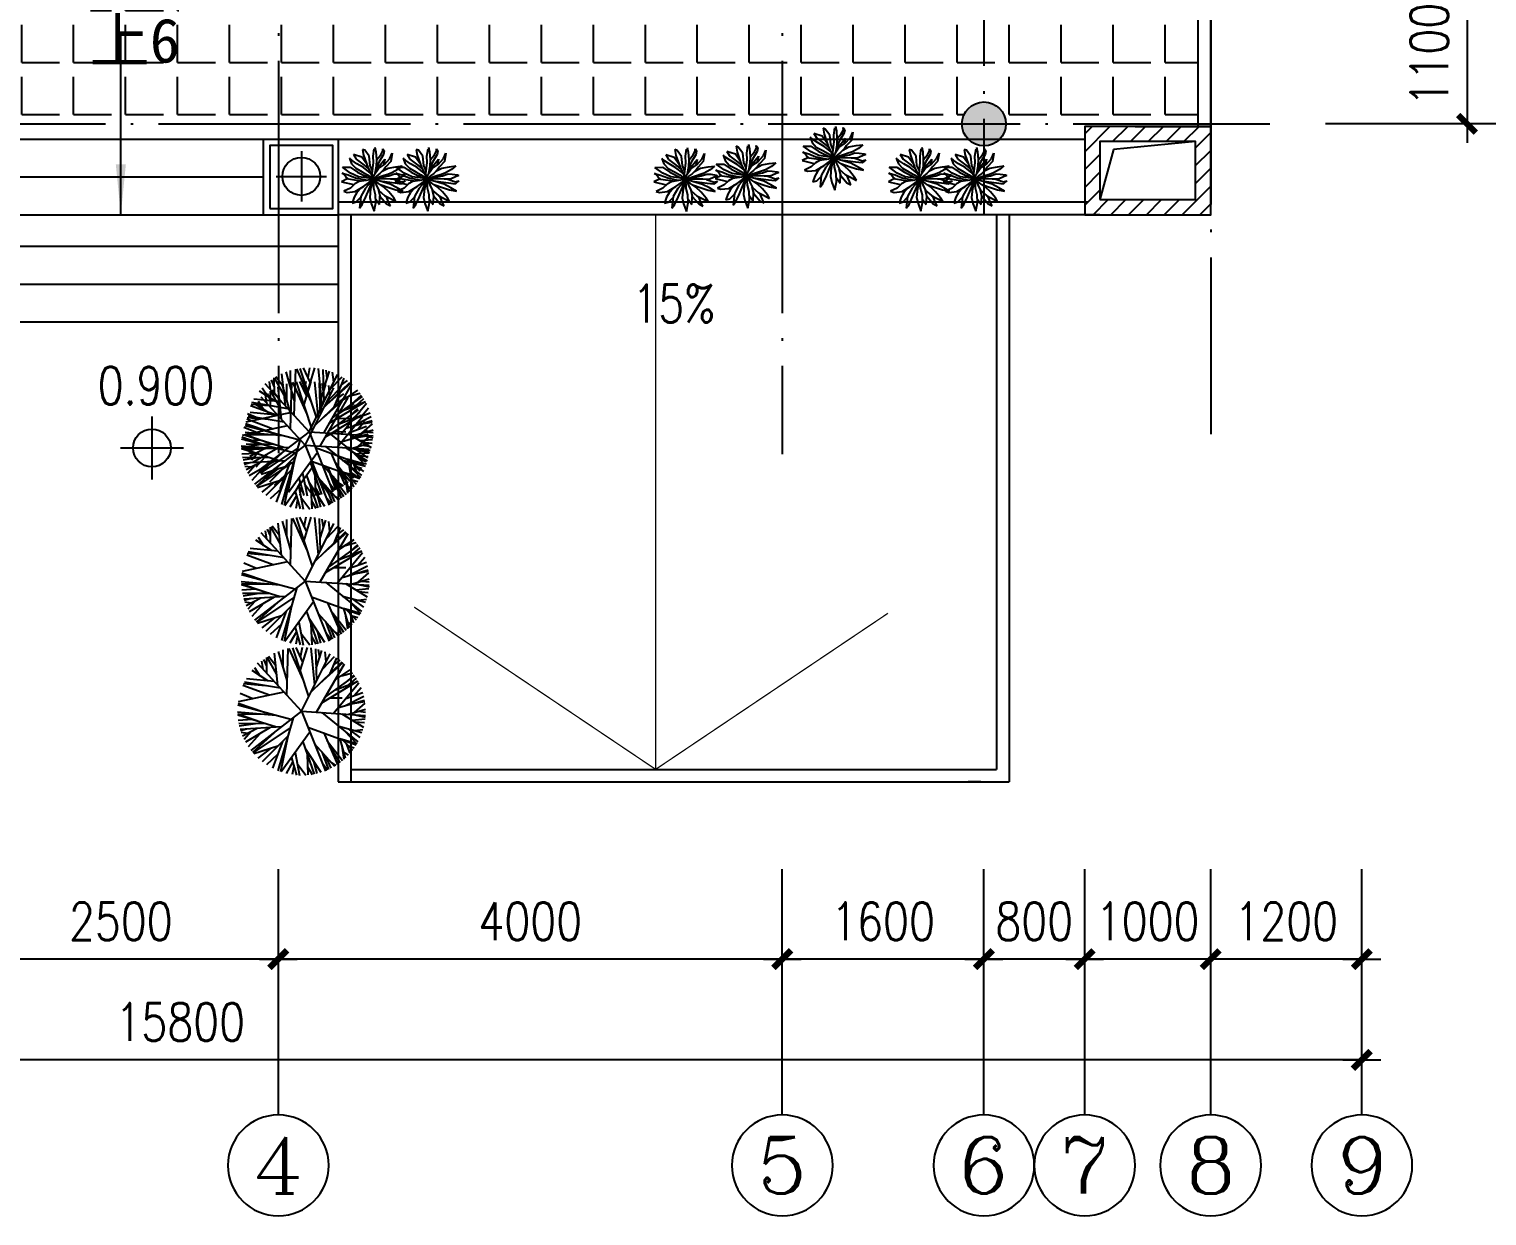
# Model space of a CAD drawing. Extents: x 68494 to 246694, y -171764 to -76879.
# Drawn here: x 104010 to 115579, y -140323 to -130910 of the extents above; entities that cross this region are included whole.
import ezdxf
from ezdxf.enums import TextEntityAlignment as Align

# ---------------------------------------------------------------- set-up
doc = ezdxf.new("R2010")
doc.units = 0
doc.header["$LTSCALE"] = 1000
doc.header["$MEASUREMENT"] = 0
doc.linetypes.add('DASH', pattern=[0.35, 0.25, -0.1])
doc.linetypes.add('DOTE', pattern=[2.42, 2, -0.2, 0.02, -0.2])
doc.layers.get('0').update_dxf_attribs({"linetype": 'CONTINUOUS'})
for name, color, linetype in [('AXIS', 3, 'CONTINUOUS'), ('AXIS_TEXT', 7, 'CONTINUOUS'), ('COLUMN', 7, 'CONTINUOUS'), ('DOTE', 1, 'DOTE'), ('HATCH', 8, 'CONTINUOUS'), ('PUB_DIM', 3, 'CONTINUOUS'), ('STAIR', 2, 'CONTINUOUS'), ('WALL', 4, 'CONTINUOUS'), ('WINDOW_TEXT', 7, 'CONTINUOUS'), ('卫浴', 30, 'CONTINUOUS'), ('家具', 30, 'CONTINUOUS'), ('细部标注', 3, 'CONTINUOUS')]:
    doc.layers.add(name, color=color, linetype=linetype)
doc.styles.add('COMPLEX', font='COMPLEX')
doc.styles.add('DIM_FONT', font='SIMPLEX', dxfattribs={"width": 0.8})
doc.styles.get("Standard").update_dxf_attribs({"font": ''})
doc.styles.get('Standard').set_extended_font_data('KaiTi_GB2312')
doc.dimstyles.new('AXIS', dxfattribs={"dimtxt": 300, "dimasz": 1, "dimexe": 250, "dimexo": 300, "dimgap": 150, "dimtad": 1, "dimdec": 0, "dimzin": 0, "dimdsep": 46, "dimtxsty": 'DIM_FONT', "dimblk": '_DIMX', "dimblk1": 'DIMBK1', "dimblk2": 'DIMBK1', "dimcen": 1, "dimse1": 1, "dimse2": 1, "dimclrt": 7, "dimadec": 0, "dimazin": 0, "dimtfac": 1, "dimtdec": 0, "dimtix": 1, "dimtmove": 2, "dimatfit": 3, "dimldrblk": '_DIMX', "dimfxl": 1, "dimtvp": 1.5, "dimtolj": 1, "dimtzin": 0, "dimarcsym": 0})

# ---------------------------------------------------------------- blocks, each defined once
blk = doc.blocks.new('_DIMX')
blk.add_line((-150, 0), (150, 0))
at = {"const_width": 50}
blk.add_lwpolyline([(-70, -70), (70, 70)], dxfattribs=at)
blk = doc.blocks.new('*D288')
at = {"color": 0, "linetype": 'ByBlock', "transparency": 16777216}
blk.add_line((109986, -138287), (105988, -138287), dxfattribs=at)
at = {"color": 0, "linetype": 'ByBlock', "transparency": 16777216, "rotation": 180.0000000000007}
blk.add_blockref('_DIMX', (105987, -138287), dxfattribs=at)
at = {"color": 0, "linetype": 'ByBlock', "transparency": 16777216}
blk.add_blockref('_DIMX', (109987, -138287), dxfattribs=at)
at = {"color": 7, "linetype": 'ByBlock', "transparency": 16777216, "insert": (107987, -137987), "char_height": 300, "attachment_point": 5, "style": 'DIM_FONT'}
blk.add_mtext('\\A1;4000', dxfattribs=at)
blk = doc.blocks.new('DIMBK1')
at = {"color": 0}
blk.add_line((-1, 0), (1, 0), dxfattribs=at)
blk.add_circle((0, 0), 0.25, dxfattribs=at)
blk = doc.blocks.new('*D287')
at = {"color": 0, "linetype": 'ByBlock', "transparency": 16777216}
blk.add_line((114586, -139086), (98788, -139086), dxfattribs=at)
at = {"color": 0, "linetype": 'ByBlock', "transparency": 16777216, "rotation": 180.0000000000004}
blk.add_blockref('_DIMX', (98787, -139086), dxfattribs=at)
at = {"color": 0, "linetype": 'ByBlock', "transparency": 16777216}
blk.add_blockref('_DIMX', (114587, -139086), dxfattribs=at)
at = {"color": 7, "linetype": 'ByBlock', "transparency": 16777216, "insert": (105209, -138786), "char_height": 300, "attachment_point": 5, "style": 'DIM_FONT'}
blk.add_mtext('\\A1;15800', dxfattribs=at)
blk = doc.blocks.new('*D277')
at = {"color": 0, "linetype": 'ByBlock', "transparency": 16777216}
blk.add_line((105986, -138287), (103488, -138287), dxfattribs=at)
at = {"color": 0, "linetype": 'ByBlock', "transparency": 16777216, "rotation": 180}
blk.add_blockref('_DIMX', (103487, -138287), dxfattribs=at)
at = {"color": 0, "linetype": 'ByBlock', "transparency": 16777216}
blk.add_blockref('_DIMX', (105987, -138287), dxfattribs=at)
at = {"color": 7, "linetype": 'ByBlock', "transparency": 16777216, "insert": (104737, -137987), "char_height": 300, "attachment_point": 5, "style": 'DIM_FONT'}
blk.add_mtext('\\A1;2500', dxfattribs=at)
blk = doc.blocks.new('_AXISO')
blk.add_circle((0, 0), 0.5)
at = {"layer": 'AXIS_TEXT', "style": 'COMPLEX', "width": 1.041667}
blk.add_attdef('A', text='', height=0.56, dxfattribs=at).set_placement((-0.25, -0.28), (0.25, -0.28), align=Align.FIT)
blk = doc.blocks.new('*D244')
at = {"color": 0, "linetype": 'ByBlock', "transparency": 16777216}
for p, q in [((111586, -138287), (111585, -138287)), ((112387, -138287), (111587, -138287)), ((112388, -138287), (112389, -138287))]:
    blk.add_line(p, q, dxfattribs=at)
blk.add_blockref('_DIMX', (111587, -138287), dxfattribs=at)
at = {"color": 0, "linetype": 'ByBlock', "transparency": 16777216, "rotation": 180.0000000000007}
blk.add_blockref('_DIMX', (112387, -138287), dxfattribs=at)
at = {"color": 7, "linetype": 'ByBlock', "transparency": 16777216, "insert": (111987, -137987), "char_height": 300, "attachment_point": 5, "style": 'DIM_FONT'}
blk.add_mtext('\\A1;800', dxfattribs=at)
blk = doc.blocks.new('*D243')
at = {"color": 0, "linetype": 'ByBlock', "transparency": 16777216}
blk.add_line((111586, -138287), (109988, -138287), dxfattribs=at)
at = {"color": 0, "linetype": 'ByBlock', "transparency": 16777216, "rotation": 180.0000000000007}
blk.add_blockref('_DIMX', (109987, -138287), dxfattribs=at)
at = {"color": 0, "linetype": 'ByBlock', "transparency": 16777216}
blk.add_blockref('_DIMX', (111587, -138287), dxfattribs=at)
at = {"color": 7, "linetype": 'ByBlock', "transparency": 16777216, "insert": (110787, -137987), "char_height": 300, "attachment_point": 5, "style": 'DIM_FONT'}
blk.add_mtext('\\A1;1600', dxfattribs=at)
blk = doc.blocks.new('M_F12')
for p, q in [((3, -3), (-187, 473)), ((-25, 291), (-150, 481)), ((-91, 392), (-119, 490)), ((-7, 239), (-97, 495)), ((-45, 438), (-80, 498)), ((-63, 162), (166, 478)), ((-42, 338), (-48, 502)), ((38, 410), (-32, 504)), ((55, 324), (19, 505)), ((84, 365), (44, 503)), ((65, 431), (77, 499)), ((70, 48), (192, 468)), ((74, 400), (125, 490)), ((112, 194), (171, 476)), ((-300, 215), (-344, 368)), ((-316, 273), (-333, 377)), ((-200, 231), (-321, 388)), ((-217, 272), (-301, 404)), ((-173, 169), (-281, 418)), ((-230, 401), (-268, 426)), ((-100, 254), (-258, 432)), ((-188, 353), (-230, 448)), ((-157, 318), (-210, 458)), ((-160, 406), (-203, 461)), ((112, 194), (316, 397)), ((154, 236), (234, 449)), ((193, 340), (281, 422)), ((250, 292), (349, 369)), ((-158, 7), (-444, 238)), ((-435, 254), (-300, 215)), ((-339, 152), (-435, 254)), ((-47, 123), (-430, 262)), ((-369, 272), (-415, 286)), ((-322, 223), (-400, 306)), ((-350, 252), (-380, 330)), ((-324, 317), (-367, 344)), ((3, -3), (406, 307)), ((93, 128), (390, 326)), ((192, 274), (382, 335)), ((192, 142), (392, 324)), ((251, 126), (449, 241)), ((331, 172), (426, 278)), ((-316, 17), (-489, 122)), ((-420, 150), (-483, 142)), ((-293, 116), (-476, 165)), ((-366, 136), (-460, 205)), ((164, 121), (490, 141)), ((202, 123), (510, 27)), ((356, 133), (472, 193)), ((368, 96), (497, 116)), ((402, 157), (459, 221)), ((433, 173), (482, 166)), ((441, 138), (487, 151)), ((3, -3), (-505, 29)), ((-372, 20), (-505, -19)), ((-449, -3), (-505, 4)), ((-407, 22), (-503, 44)), ((-399, 67), (-501, 57)), ((-416, 7), (-501, -67)), ((-419, 80), (-497, 87)), ((-251, 13), (-452, -229)), ((-116, 4), (-337, -380)), ((87, 61), (509, -51)), ((206, 30), (511, 4)), ((286, 97), (502, 95)), ((293, 22), (510, 21)), ((304, 4), (507, -65)), ((338, 81), (510, 21)), ((396, 63), (506, 69)), ((-387, -61), (-499, -80)), ((-289, -32), (-497, -92)), ((-346, -49), (-491, -123)), ((-348, -104), (-482, -153)), ((-158, -70), (-441, -241)), ((-184, -114), (-420, -284)), ((-225, -110), (-320, -109)), ((3, -3), (-224, -458)), ((3, -3), (352, -384)), ((143, -155), (505, -79)), ((390, -103), (491, -144)), ((-415, -129), (-469, -192)), ((-266, -173), (-445, -242)), ((-374, -215), (-432, -266)), ((-337, -224), (-414, -293)), ((-141, -223), (-328, -389)), ((-74, -158), (-320, -395)), ((-101, -211), (-72, -506)), ((-55, -120), (73, -506)), ((121, -132), (109, -500)), ((171, -186), (456, -234)), ((191, -208), (219, -463)), ((257, -131), (468, -208)), ((289, -206), (463, -220)), ((-313, -285), (-402, -309)), ((-263, -252), (-384, -333)), ((-225, -304), (-276, -427)), ((-165, -340), (-259, -438)), ((-114, -344), (-159, -485)), ((-117, -244), (-110, -498)), ((13, -325), (-43, -509)), ((-12, -249), (101, -502)), ((118, -248), (185, -478)), ((200, -294), (276, -432)), ((220, -240), (441, -261)), ((272, -245), (396, -326)), ((278, -303), (279, -430)), ((308, -336), (318, -402)), ((331, -283), (375, -349)), ((-255, -375), (-303, -409)), ((-193, -396), (-183, -476)), ((-141, -428), (-132, -493)), ((-8, -392), (46, -509)), ((11, -432), (-4, -511)), ((149, -356), (149, -490)), ((208, -363), (266, -438)), ((279, -361), (302, -414))]:
    blk.add_line(p, q)
at = {"width": 0.8, "flags": 9}
for tag, p in [('YSIZE', (-6, 0)), ('XSIZE', (-6, 0)), ('YSIZE', (3, 0)), ('XSIZE', (0, -6))]:
    blk.add_attdef(tag, p, '', height=0.2, dxfattribs=at)
blk = doc.blocks.new('_ARROW')
blk.add_solid([(0, 0), (-1, 0.1), (-1, -0.1)])
blk = doc.blocks.new('M_F3')
for p, q in [((-137, 463), (-172, 477)), ((-172, 477), (-155, 384)), ((-65, 367), (-137, 463)), ((-1, 371), (16, 486)), ((26, 511), (42, 438)), ((151, 452), (149, 488)), ((149, 488), (172, 452)), ((-379, 338), (-344, 250)), ((-336, 298), (-379, 338)), ((-344, 250), (-280, 177)), ((-260, 250), (-336, 298)), ((-184, 352), (-317, 396)), ((-317, 396), (-270, 321)), ((-270, 321), (-143, 227)), ((-157, 187), (-260, 250)), ((-105, 242), (-184, 352)), ((-155, 384), (-89, 196)), ((-50, 223), (-65, 367)), ((-17, 89), (3, 267)), ((3, 267), (-1, 371)), ((86, 275), (35, 153)), ((42, 438), (49, 319)), ((49, 319), (46, 206)), ((49, 309), (118, 392)), ((80, 173), (176, 235)), ((160, 396), (86, 275)), ((87, 205), (184, 321)), ((118, 392), (151, 452)), ((172, 452), (160, 396)), ((184, 321), (160, 227)), ((176, 235), (262, 331)), ((277, 286), (197, 198)), ((262, 331), (301, 415)), ((301, 415), (277, 286)), ((-405, 13), (-504, -36)), ((-468, 83), (-494, 98)), ((-494, 98), (-398, 71)), ((-490, 194), (-367, 196)), ((-363, 102), (-490, 194)), ((-435, 39), (-468, 83)), ((-393, 2), (-435, 39)), ((-398, 71), (-285, 27)), ((-202, -25), (-393, 2)), ((-367, 196), (-250, 117)), ((-237, 44), (-363, 102)), ((-285, 27), (-153, -2)), ((-280, 177), (-178, 123)), ((-250, 117), (-45, 15)), ((-67, 21), (-237, 44)), ((-178, 123), (-91, 75)), ((-45, 102), (-157, 187)), ((-157, -111), (1, 3)), ((-143, 227), (-77, 167)), ((1, 3), (-126, -140)), ((-120, -276), (1, 3)), ((1, 3), (-116, -15)), ((-91, 75), (1, 3)), ((-89, 196), (1, 3)), ((1, 3), (-67, 21)), ((-11, 137), (-50, 223)), ((1, 3), (-42, -144)), ((1, 3), (-17, 89)), ((1, 3), (14, 71)), ((170, 60), (1, 3)), ((57, 58), (1, 3)), ((1, 3), (248, 58)), ((155, 8), (1, 3)), ((1, 3), (88, -178)), ((83, -65), (1, 3)), ((270, -77), (1, 3)), ((7, -140), (1, 3)), ((14, 71), (80, 173)), ((46, 206), (24, 94)), ((106, 92), (57, 58)), ((87, 205), (58, 144)), ((166, 158), (106, 92)), ((141, 130), (236, 181)), ((275, 6), (155, 8)), ((197, 198), (166, 158)), ((229, 81), (170, 60)), ((295, 104), (229, 81)), ((236, 181), (355, 202)), ((248, 58), (334, 89)), ((371, 4), (275, 6)), ((390, 158), (295, 104)), ((330, 5), (453, -38)), ((334, 89), (402, 85)), ((355, 202), (460, 215)), ((454, 39), (371, 4)), ((460, 215), (390, 158)), ((402, 85), (482, 73)), ((507, 60), (454, 39)), ((482, 73), (507, 60)), ((-504, -36), (-311, -82)), ((-363, -136), (-468, -188)), ((-468, -188), (-414, -205)), ((-414, -205), (-287, -190)), ((-293, -71), (-363, -136)), ((-260, -209), (-303, -280)), ((-227, -32), (-293, -71)), ((-287, -190), (-157, -111)), ((-195, -134), (-260, -209)), ((-116, -15), (-227, -32)), ((-126, -140), (-200, -269)), ((-153, -2), (-82, -10)), ((-42, -144), (-56, -288)), ((36, -242), (7, -140)), ((164, -117), (83, -65)), ((108, -265), (85, -173)), ((88, -178), (180, -255)), ((342, -59), (103, -28)), ((109, -82), (260, -134)), ((246, -199), (164, -117)), ((324, -294), (246, -199)), ((260, -134), (357, -167)), ((377, -132), (270, -77)), ((447, -73), (342, -59)), ((357, -167), (468, -188)), ((468, -188), (377, -132)), ((507, -23), (447, -73)), ((453, -38), (507, -23)), ((-303, -280), (-334, -374)), ((-334, -374), (-270, -355)), ((-270, -355), (-204, -288)), ((-200, -269), (-219, -455)), ((-219, -455), (-176, -399)), ((-176, -399), (-120, -276)), ((-56, -288), (-32, -384)), ((-32, -384), (14, -505)), ((14, -505), (40, -370)), ((40, -370), (36, -242)), ((40, -311), (98, -395)), ((98, -395), (106, -265)), ((106, -265), (207, -386)), ((180, -255), (262, -299)), ((246, -367), (203, -267)), ((207, -386), (271, -420)), ((271, -420), (246, -367)), ((262, -299), (359, -349)), ((359, -349), (324, -294))]:
    blk.add_line(p, q)
at = {"width": 0.8, "flags": 9}
for tag, p in [('XSIZE', (-2, 0)), ('YSIZE', (0, 0))]:
    blk.add_attdef(tag, p, '', height=0.2, dxfattribs=at)
blk = doc.blocks.new('*D230')
at = {"color": 0, "linetype": 'ByBlock', "transparency": 16777216}
for p, q in [((112386, -138287), (112385, -138287)), ((113387, -138287), (112387, -138287)), ((113388, -138287), (113389, -138287))]:
    blk.add_line(p, q, dxfattribs=at)
blk.add_blockref('_DIMX', (112387, -138287), dxfattribs=at)
at = {"color": 0, "linetype": 'ByBlock', "transparency": 16777216, "rotation": 180.0000000000007}
blk.add_blockref('_DIMX', (113387, -138287), dxfattribs=at)
at = {"color": 7, "linetype": 'ByBlock', "transparency": 16777216, "insert": (112887, -137987), "char_height": 300, "attachment_point": 5, "style": 'DIM_FONT'}
blk.add_mtext('\\A1;1000', dxfattribs=at)
blk = doc.blocks.new('*D229')
at = {"color": 0, "linetype": 'ByBlock', "transparency": 16777216}
blk.add_line((114586, -138287), (113388, -138287), dxfattribs=at)
at = {"color": 0, "linetype": 'ByBlock', "transparency": 16777216, "rotation": 180.0000000000007}
blk.add_blockref('_DIMX', (113387, -138287), dxfattribs=at)
at = {"color": 0, "linetype": 'ByBlock', "transparency": 16777216}
blk.add_blockref('_DIMX', (114587, -138287), dxfattribs=at)
at = {"color": 7, "linetype": 'ByBlock', "transparency": 16777216, "insert": (113987, -137987), "char_height": 300, "attachment_point": 5, "style": 'DIM_FONT'}
blk.add_mtext('\\A1;1200', dxfattribs=at)
blk = doc.blocks.new('*D182')
at = {"color": 0, "linetype": 'ByBlock', "transparency": 16777216}
blk.add_line((115422, -130562), (115422, -131660), dxfattribs=at)
for p, rotation in [((115422, -130561), 90), ((115422, -131661), 270)]:
    blk.add_blockref('_DIMX', p, dxfattribs=dict(at, rotation=rotation))
at = {"color": 7, "linetype": 'ByBlock', "transparency": 16777216, "insert": (115122, -131111), "char_height": 300, "attachment_point": 5, "rotation": 90, "style": 'DIM_FONT'}
blk.add_mtext('\\A1;1100', dxfattribs=at)
blk = doc.blocks.new('*D181')
at = {"color": 0, "linetype": 'ByBlock', "transparency": 16777216}
blk.add_line((116214, -113962), (116214, -131660), dxfattribs=at)
for p, rotation in [((116214, -113961), 90), ((116214, -131661), 270)]:
    blk.add_blockref('_DIMX', p, dxfattribs=dict(at, rotation=rotation))
at = {"color": 7, "linetype": 'ByBlock', "transparency": 16777216, "insert": (115914, -122811), "char_height": 300, "attachment_point": 5, "rotation": 90, "style": 'DIM_FONT'}
blk.add_mtext('\\A1;17700', dxfattribs=at)

msp = doc.modelspace()

# ---------------------------------------------------------------- hatches: boundary and pattern name
at = {"layer": 'COLUMN'}
h = msp.add_hatch(color=256, dxfattribs=at)
edge = h.paths.add_edge_path()
edge.add_arc((111587.4, -131661.3), 174.4, 0, 360)
at = {"layer": 'HATCH'}
h = msp.add_hatch(dxfattribs=at)
h.set_pattern_fill('ANSI31', color=256, scale=800, style=0)
h.set_pattern_definition([(45, (600, -3e-11), (-70.71068, 70.71068), [])])
h.paths.add_polyline_path([(113387.4, -131681.3), (112387.4, -131681.3), (112387.4, -132381.3), (113387.4, -132381.3)])
h.paths.add_polyline_path([(113267.4, -132261.3), (112507.4, -132261.3), (112507.4, -131801.3), (113267.4, -131801.3)], flags=16)
at = {"layer": '细部标注'}
h = msp.add_hatch(dxfattribs=at)
h.set_pattern_fill('ANGLE', color=8, scale=1500, style=0)
h.set_pattern_definition([(0, (0, 0), (0, 412.5), [300, -112.5]), (90, (0, 0), (-412.5, 3e-14), [300, -112.5])])
h.paths.add_polyline_path([(113287.4, -120702), (113287.4, -120102), (112787.4, -120102), (112787.4, -121991.6), (113345.3, -122549.4), (113507.4, -122711.6), (113507.4, -122940.9), (113507.4, -125481.7), (113507.4, -125711), (113345.3, -125873.1), (112787.4, -126431), (112787.4, -126661.3), (113281.4, -126661.3), (114346.7, -126661.3), (114766.8, -126241.2), (114766.8, -122181.4)])
h.paths.add_polyline_path([(112787.4, -120102), (110107.3, -120102), (110107.3, -121041.3), (110507.1, -121041.3), (110507.1, -121641.3), (111257.8, -121641.3), (111257.8, -121691.6), (111293.1, -121691.6), (111293.1, -120891.8), (111333.1, -120891.8, -0.4293119), (112173, -121691.6), (112207.8, -121691.6), (112207.8, -121641.3), (112437.1, -121641.3), (112599.3, -121803.4), (112787.4, -121991.6)])
h.paths.add_polyline_path([(114346.7, -126661.3), (113287.4, -126661.3), (112787.4, -126661.3), (112787.4, -130561.3), (113287.4, -130561.3), (113287.4, -127720.5)])
h.paths.add_polyline_path([(112787.4, -126661.3), (112557.1, -126661.3), (112437.1, -126781.3), (112207.8, -126781.3), (112107.1, -126781.3), (112107.1, -127381.3), (111707.4, -127381.3), (111707.4, -128268.8), (111707.4, -129768.8), (111707.4, -130561.3), (112787.4, -130561.3)])
h.paths.add_polyline_path([(113287.4, -130561.3), (112787.4, -130561.3), (112787.4, -131661.3), (113287.4, -131661.3)])
h.paths.add_polyline_path([(112787.4, -130561.3), (111707.4, -130561.3), (111707.4, -130681.3), (111587.4, -130681.3), (111587.4, -131486.9, -0.4142136), (111761.8, -131661.3), (112787.4, -131661.3)])
h.paths.add_polyline_path([(111587.4, -130681.3), (111467.4, -130681.3), (109987.4, -130681.3), (109987.4, -131661.3), (111413.1, -131661.3, -0.4142136), (111587.4, -131486.9)])
h.paths.add_polyline_path([(109987.4, -130681.3), (108937.4, -130681.3), (107037.7, -130681.3), (105987.4, -130681.3), (105987.4, -131661.3), (109987.4, -131661.3)])
h.paths.add_polyline_path([(105987.4, -130681.3), (105867.3, -130681.3), (105867.3, -130561.3), (104541.5, -130561.3, -0.1345811), (104562.5, -130637.8, -1), (104262.5, -130637.8, -0.1345811), (104283.5, -130561.3), (103607.3, -130561.3), (103607.3, -131661.3), (105987.4, -131661.3)])
h.paths.add_polyline_path([(105867.3, -129681.3), (105487.3, -129681.3), (105437.3, -129681.3), (105387.8, -129681.3), (105387.8, -129561.3), (105338.3, -129561.3), (104006.8, -129561.3), (104006.8, -129681.3), (103607.3, -129681.3), (103607.3, -130561.3), (104283.5, -130561.3, -0.569702), (104541.5, -130561.3), (105867.3, -130561.3)])
h.paths.add_polyline_path([(104415.4, -131274.6), (105265.8, -131274.6), (105265.8, -130715.6), (104415.4, -130715.6)], flags=24)
h.paths.add_polyline_path([(103889.5, -130368.2), (104999.5, -130368.2), (104999.5, -129918.2), (103889.5, -129918.2)], flags=24)

# ---------------------------------------------------------------- linework, layer by layer
at = {"layer": 'AXIS'}
for p, q in [((116784.2, -131661.3), (114298.9, -131661.3)), ((105987.4, -139523.1), (105987.4, -137574.3)), ((109987.4, -139523.1), (109987.4, -137574.3)), ((111587.4, -139523.1), (111587.4, -137574.3)), ((111587.4, -139523.1), (111587.4, -137574.3)), ((112387.4, -139523.1), (112387.4, -137574.3)), ((113387.4, -139523.1), (113387.4, -137574.3)), ((114587.4, -139523.1), (114587.4, -137574.3))]:
    msp.add_line(p, q, dxfattribs=at)
at = {"layer": 'COLUMN'}
msp.add_circle((111587.4, -131661.3), 174.4, dxfattribs=at)
at = {"layer": 'DOTE'}
for p, q in [((113387.4, -113359.8), (113387.4, -134122.1)), ((105987.4, -114221.5), (105987.4, -134273.5)), ((109987.4, -114221.5), (109987.4, -134281.2)), ((111587.4, -126781.3), (111587.4, -132381.3)), ((97776, -131661.3), (113857, -131661.3))]:
    msp.add_line(p, q, dxfattribs=at)
at = {"layer": 'PUB_DIM'}
msp.add_lwpolyline([(104737.3, -132381.3), (104737.3, -130931.3)], dxfattribs=at)
at = {"layer": 'STAIR'}
for p, q in [((113287.4, -131681.3), (113287.4, -127720.5)), ((113387.4, -131681.3), (113387.4, -127761.9)), ((112787.4, -131681.3), (113387.4, -131681.3)), ((103607.3, -131781.3), (105867.3, -131781.3)), ((105867.3, -131781.3), (105867.3, -132381.3)), ((105867.3, -131781.3), (106461.7, -131781.3)), ((106461.7, -131781.3), (106461.7, -136881.3)), ((106461.7, -131781.3), (112387.4, -131781.3)), ((112614.9, -131863.7), (112507.4, -132261.3)), ((113267.4, -131801.3), (112614.9, -131863.7)), ((103607.3, -132081.3), (105867.3, -132081.3)), ((103012.9, -132381.3), (106461.7, -132381.3)), ((106561.7, -132381.3), (106561.7, -136881.3)), ((111687.4, -132381.3), (111687.4, -136781.3)), ((111687.4, -132381.3), (111687.4, -136781.3)), ((111687.4, -132381.3), (111687.4, -136781.3)), ((111787.4, -132381.3), (111787.4, -136881.3)), ((103012.9, -132631.3), (106461.7, -132631.3)), ((103012.9, -132931.3), (106461.7, -132931.3)), ((103012.9, -133231.3), (106461.7, -133231.3)), ((104984.3, -133981.5), (104984.3, -134481.5)), ((104734.3, -134231.5), (105234.3, -134231.5)), ((106561.7, -136781.3), (111687.4, -136781.3)), ((106461.7, -136881.3), (106561.7, -136881.3)), ((106561.7, -136881.3), (111787.4, -136881.3)), ((111561.7, -136881.3), (111461.7, -136881.3))]:
    msp.add_line(p, q, dxfattribs=at)
at = {"layer": 'STAIR', "linetype": 'DASH'}
msp.add_line((106561.7, -136781.3), (111461.7, -136781.3), dxfattribs=at)
at = {"layer": 'STAIR'}
for points in [[(112412, -132281.3), (106461.7, -132281.3)], [(112508.1, -132381.3), (106461.7, -132381.3)]]:
    msp.add_lwpolyline(points, dxfattribs=at)
msp.add_circle((104984.3, -134231.5), 150, dxfattribs=at)
at = {"layer": 'WALL'}
for points in [[(112387.4, -132381.3), (113387.4, -132381.3), (113387.4, -131681.3), (112387.4, -131681.3)], [(112507.4, -132261.3), (113267.4, -132261.3), (113267.4, -131801.3), (112507.4, -131801.3)]]:
    msp.add_lwpolyline(points, close=True, dxfattribs=at)
at = {"layer": '家具'}
for p, q in [((106170.1, -131877.1), (106170.1, -132277.7)), ((105969.8, -132077.4), (106370.5, -132077.4))]:
    msp.add_line(p, q, dxfattribs=at)
msp.add_lwpolyline([(105920.4, -132331.7), (106420.4, -132331.7), (106420.4, -131831.7), (105920.4, -131831.7)], close=True, dxfattribs=at)
at = {"layer": '家具', "const_width": 10}
for points in [[(108982.1, -132381.3), (108982.1, -136781.3)], [(107066.1, -135494.6), (108982.1, -136781.3)], [(110825.5, -135543.3), (108982.1, -136781.3)]]:
    msp.add_lwpolyline(points, dxfattribs=at)
at = {"layer": '家具'}
msp.add_circle((106170.1, -132077.4), 150.3, dxfattribs=at)

# ---------------------------------------------------------------- block references
at = {"layer": 'AXIS'}
ref = msp.add_blockref('_AXISO', (105987.4, -139923.1), dxfattribs=dict(at, xscale=-800, yscale=800, zscale=800, rotation=180))
ref.add_attrib('A', '4', dxfattribs={"layer": 'AXIS_TEXT', "height": 448, "style": 'COMPLEX', "width": 1.171875}).set_placement((105787.4, -140147.1), (106187.4, -140147.1), align=Align.FIT)
ref = msp.add_blockref('_AXISO', (109987.4, -139923.1), dxfattribs=dict(at, xscale=-800, yscale=800, zscale=800, rotation=180))
ref.add_attrib('A', '5', dxfattribs={"layer": 'AXIS_TEXT', "height": 448, "style": 'COMPLEX', "width": 1.339286}).set_placement((109787.4, -140147.1), (110187.4, -140147.1), align=Align.FIT)
ref = msp.add_blockref('_AXISO', (111587.4, -139923.1), dxfattribs=dict(at, xscale=-800, yscale=800, zscale=800, rotation=180))
ref.add_attrib('A', '6', dxfattribs={"layer": 'AXIS_TEXT', "height": 448, "style": 'COMPLEX', "width": 1.339286}).set_placement((111387.4, -140147.1), (111787.4, -140147.1), align=Align.FIT)
ref = msp.add_blockref('_AXISO', (112387.4, -139923.1), dxfattribs=dict(at, xscale=-800, yscale=800, zscale=800, rotation=180))
ref.add_attrib('A', '7', dxfattribs={"layer": 'AXIS_TEXT', "height": 448, "style": 'COMPLEX', "width": 1.339286}).set_placement((112187.4, -140147.1), (112587.4, -140147.1), align=Align.FIT)
ref = msp.add_blockref('_AXISO', (113387.4, -139923.1), dxfattribs=dict(at, xscale=-800, yscale=800, zscale=800, rotation=180))
ref.add_attrib('A', '8', dxfattribs={"layer": 'AXIS_TEXT', "height": 448, "style": 'COMPLEX', "width": 1.339286}).set_placement((113187.4, -140147.1), (113587.4, -140147.1), align=Align.FIT)
ref = msp.add_blockref('_AXISO', (114587.4, -139923.1), dxfattribs=dict(at, xscale=-800, yscale=800, zscale=800, rotation=180))
ref.add_attrib('A', '9', dxfattribs={"layer": 'AXIS_TEXT', "height": 448, "style": 'COMPLEX', "width": 1.339286}).set_placement((114387.4, -140147.1), (114787.4, -140147.1), align=Align.FIT)
at = {"layer": 'PUB_DIM', "xscale": -400, "yscale": 400, "zscale": 400, "rotation": 89.99999999997986}
msp.add_blockref('_ARROW', (104737.3, -132381.3), dxfattribs=at)
at = {"layer": '卫浴', "xscale": 0.5, "yscale": 0.5, "zscale": 0.5}
for p in [(110396.8, -131934.6), (106741.2, -132101.6), (107167.3, -132101.6), (109220.2, -132103.3), (109706.6, -132077.4), (111081.1, -132101.6), (111516.7, -132101.6)]:
    msp.add_blockref('M_F3', p, dxfattribs=at)
at = {"layer": '家具', "rotation": 180}
for p in [(106234.1, -134106.3), (106204.3, -134212.4), (106204.3, -135290.2), (106174.8, -136323.8)]:
    msp.add_blockref('M_F12', p, dxfattribs=at)

# ---------------------------------------------------------------- texts
at = {"layer": 'PUB_DIM', "style": 'DIM_FONT', "width": 0.8}
for s, p in [('15%', (109126.3, -133085.5)), ('0.900', (105016.3, -133737))]:
    msp.add_text(s, height=300, dxfattribs=at).set_placement(p, align=Align.MIDDLE)
at = {"layer": 'WINDOW_TEXT'}
msp.add_text('上6', height=350, rotation=360, dxfattribs=at).set_placement((104489.7, -131173.9))

# ---------------------------------------------------------------- dimensions: what is measured, and where the dimension line sits
at = {"layer": 'AXIS'}
for base, p1, p2, angle, picture, middle in [((116214.2, -131661.3), (114838, -113961.3), (114838, -131661.3), 90, '*D181', (115914.2, -122811.3)), ((115422.4, -131661.3), (114298.6, -130561.3), (114298.9, -131661.3), 270, '*D182', (115122.4, -131111.3)), ((103487.4, -138287.4), (105987.4, -137574.3), (103487.4, -137574.3), 180, '*D277', (104737.4, -137987.4)), ((105987.4, -138287.4), (109987.4, -137574.3), (105987.4, -137574.3), 180, '*D288', (107987.4, -137987.4)), ((109987.4, -138287.4), (111587.4, -137574.3), (109987.4, -137574.3), 180, '*D243', (110787.4, -137987.4)), ((111587.4, -138287.4), (112387.4, -137574.3), (111587.4, -137574.3), 180, '*D244', (111987.4, -137987.4)), ((112387.4, -138287.4), (113387.4, -137574.3), (112387.4, -137574.3), 180, '*D230', (112887.4, -137987.4)), ((113387.4, -138287.4), (114587.4, -137574.3), (113387.4, -137574.3), 180, '*D229', (113987.4, -137987.4))]:
    dim = msp.add_linear_dim(base=base, p1=p1, p2=p2, angle=angle, dimstyle='AXIS', dxfattribs=at)
    dim.commit()
    dim.dimension.update_dxf_attribs({"geometry": picture, "text_midpoint": middle})
dim = msp.add_linear_dim(base=(98787.4, -139086), p1=(114587.4, -137574.3), p2=(98787.4, -137574.3), angle=180, dimstyle='AXIS', dxfattribs=at)
dim.commit()
dim.dimension.update_dxf_attribs({"geometry": '*D287', "text_midpoint": (105208.7, -138786), "dimtype": 161})

doc.saveas('drawing.dxf')
